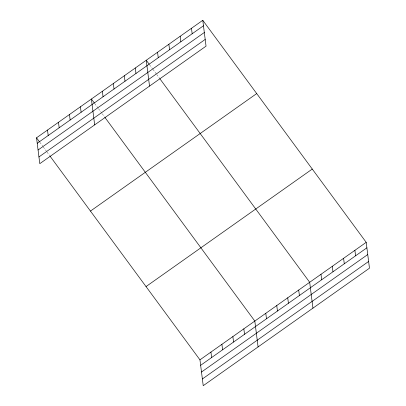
<?xml version="1.0" encoding="UTF-8"?>
<svg xmlns="http://www.w3.org/2000/svg" width="406" height="406" viewBox="0 0 406 406"><rect width="100%" height="100%" fill="white"/><g stroke="black" fill="none" stroke-linecap="round" stroke-linejoin="round"><path stroke-width="0.3" stroke-dasharray="2.03 1.52" d="M149.626 64.833L152.62 68.903M152.996 69.411L156.366 73.988M156.741 74.501L159.365 78.059M94.765 103.606L98.135 108.189M98.511 108.696L101.881 113.274M102.256 113.787L104.504 116.837M39.905 142.384L42.899 146.454M43.275 146.962L46.644 151.545M47.02 152.052L49.639 155.615"/><path stroke-width="0.61" d="M202.777 20.3L206.045 46.157L39.798 163.664L36.535 137.807L202.777 20.3L366.202 242.336L369.465 268.193L203.223 385.7L199.955 359.843L50.014 156.122M37.225 143.277L203.472 25.771M38.073 150.002L204.32 32.5M38.951 156.934L205.197 39.428M90.462 211.079L256.709 93.573M146.028 286.57L312.27 169.063M199.955 359.843L366.202 242.336M200.645 365.314L366.892 247.807M201.498 372.038L367.74 254.537M202.371 378.971L368.618 261.469M149.251 64.321L146.256 60.25L149.52 86.108M159.736 78.571L309.676 282.287L312.945 308.149M94.39 103.099L91.396 99.028L94.659 124.886M104.875 117.344L254.816 321.065L258.084 346.922M36.535 137.807L39.529 141.877M354.895 250.329L355.585 255.795M343.593 258.317L344.283 263.788M332.286 266.311L332.976 271.776M320.984 274.299L321.674 279.77M298.704 290.046L299.395 295.512M287.732 297.801L288.422 303.272M276.76 305.556L277.45 311.026M265.788 313.31L266.478 318.781M243.844 328.819L244.534 334.29M232.871 336.574L233.562 342.045M191.475 28.288L192.165 33.759M221.899 344.334L222.589 349.799M180.168 36.281L180.858 41.752M210.927 352.088L211.617 357.559M168.866 44.269L169.556 49.74M157.558 52.262L158.249 57.733M135.284 68.005L135.974 73.476M124.312 75.765L125.002 81.23M113.34 83.519L114.03 88.99M102.368 91.274L103.058 96.745M80.424 106.783L81.114 112.254M69.451 114.538L70.142 120.009M58.479 122.292L59.169 127.763M47.507 130.052L48.197 135.518"/></g></svg>
